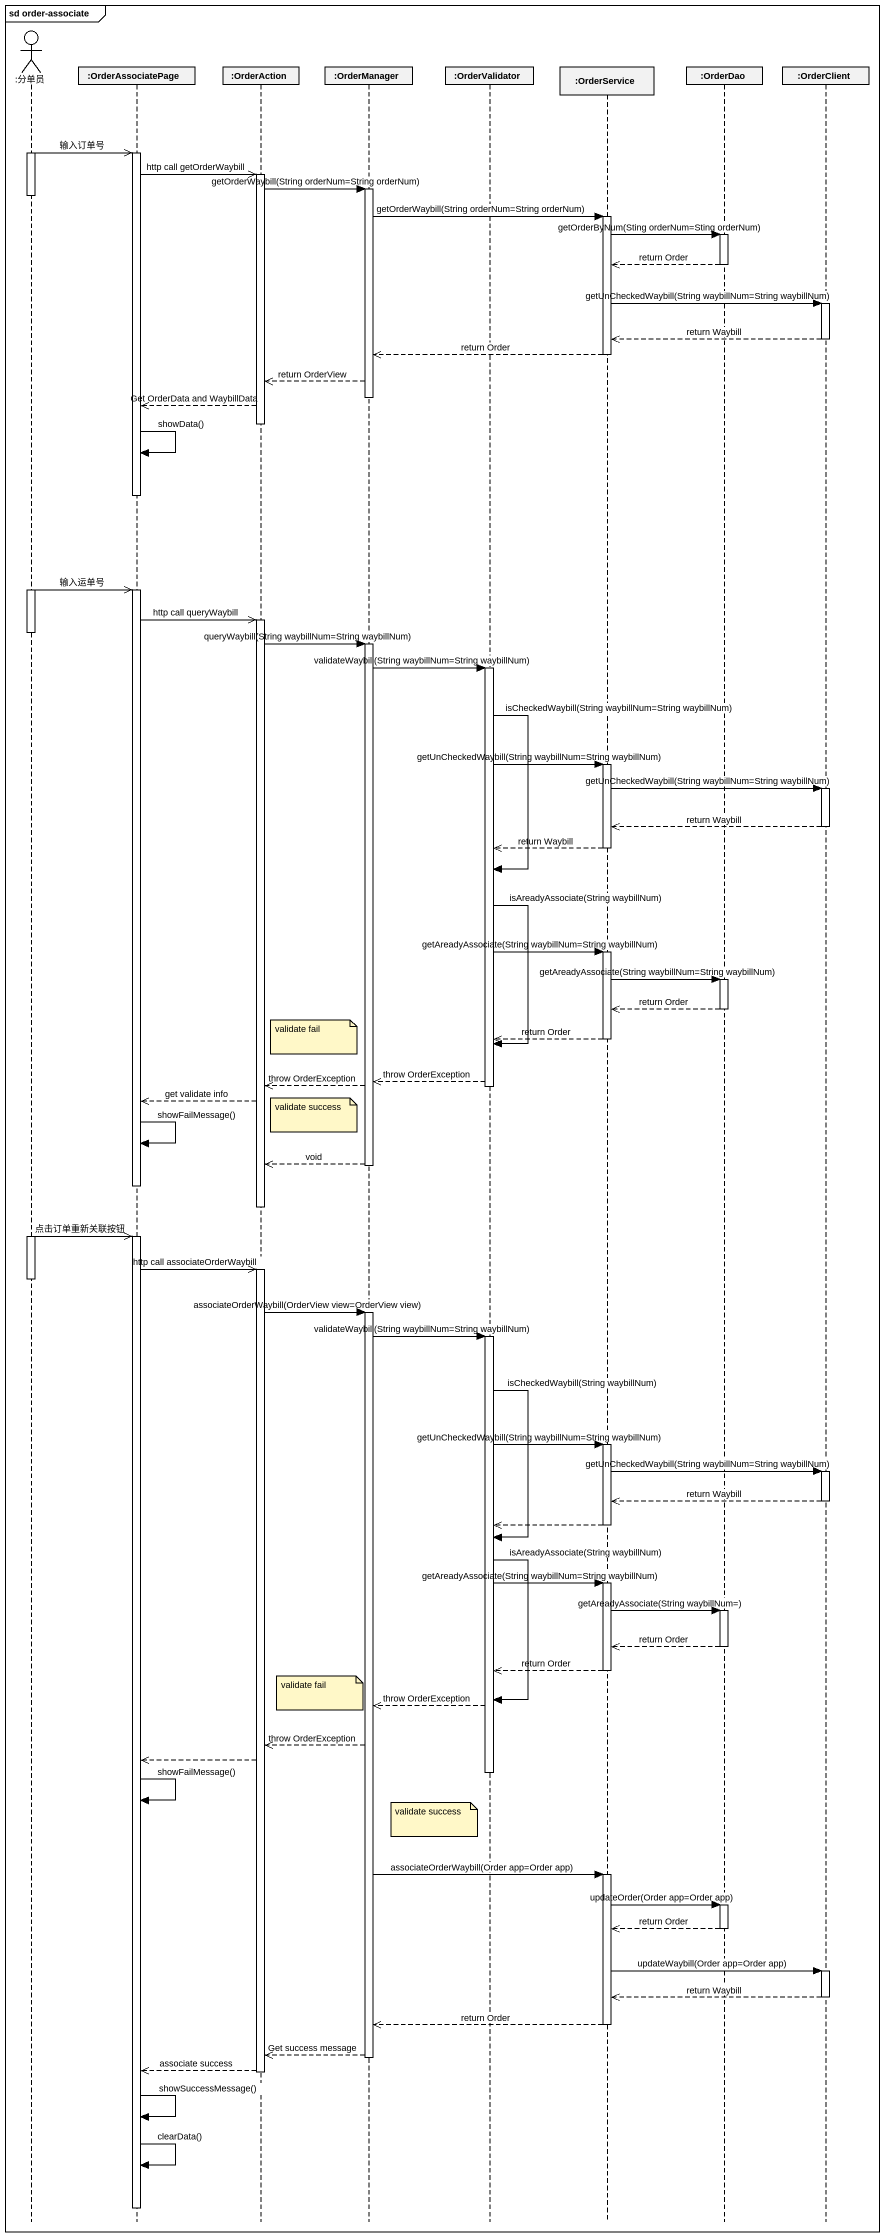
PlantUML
@startuml
mainframe sd order-associate
hide footbox
actor ":分单员" as 分单员
participant ":OrderAssociatePage" as OrderAssociatePage
participant ":OrderAction" as OrderAction
participant ":OrderManager" as OrderManager
participant ":OrderValidator" as OrderValidator
participant ":OrderService" as OrderService
participant ":OrderDao" as OrderDao
participant ":OrderClient" as OrderClient

activate 分单员
分单员 ->> OrderAssociatePage : 输入订单号
activate OrderAssociatePage
OrderAssociatePage ->> OrderAction : http call getOrderWaybill
activate OrderAction
OrderAction -> OrderManager : getOrderWaybill(String orderNum=String orderNum)
activate OrderManager
deactivate 分单员
OrderManager -> OrderService : getOrderWaybill(String orderNum=String orderNum)
activate OrderService
OrderService -> OrderDao : getOrderByNum(Sting orderNum=Sting orderNum)
activate OrderDao
OrderDao -->> OrderService : return Order
deactivate OrderDao
OrderService -> OrderClient : getUnCheckedWaybill(String waybillNum=String waybillNum)
activate OrderClient
OrderClient -->> OrderService : return Waybill
deactivate OrderClient
OrderService -->> OrderManager : return Order
deactivate OrderService
OrderManager -->> OrderAction : return OrderView
deactivate OrderManager
OrderAction -->> OrderAssociatePage : Get OrderData and WaybillData
deactivate OrderAction
OrderAssociatePage -> OrderAssociatePage : showData()
deactivate OrderAssociatePage
activate 分单员
分单员 ->> OrderAssociatePage : 输入运单号
activate OrderAssociatePage
OrderAssociatePage ->> OrderAction : http call queryWaybill
activate OrderAction
deactivate 分单员
OrderAction -> OrderManager : queryWaybill(String waybillNum=String waybillNum)
activate OrderManager
OrderManager -> OrderValidator : validateWaybill(String waybillNum=String waybillNum)
activate OrderValidator
OrderValidator -> OrderService : getUnCheckedWaybill(String waybillNum=String waybillNum)
activate OrderService
OrderService -> OrderClient : getUnCheckedWaybill(String waybillNum=String waybillNum)
activate OrderClient
OrderClient -->> OrderService : return Waybill
deactivate OrderClient
OrderService -->> OrderValidator : return Waybill
deactivate OrderService
OrderValidator -> OrderValidator : isCheckedWaybill(String waybillNum=String waybillNum)
OrderValidator -> OrderService : getAreadyAssociate(String waybillNum=String waybillNum)
activate OrderService
OrderService -> OrderDao : getAreadyAssociate(String waybillNum=String waybillNum)
activate OrderDao
OrderDao -->> OrderService : return Order
deactivate OrderDao
note right of OrderAction : validate fail
OrderService -->> OrderValidator : return Order
deactivate OrderService
OrderValidator -> OrderValidator : isAreadyAssociate(String waybillNum)
OrderValidator -->> OrderManager : throw OrderException
OrderManager -->> OrderAction : throw OrderException
deactivate OrderValidator
OrderAction -->> OrderAssociatePage : get validate info
note right of OrderAction : validate success
OrderAssociatePage -> OrderAssociatePage : showFailMessage()
OrderManager -->> OrderAction : void
deactivate OrderManager
deactivate OrderAssociatePage
deactivate OrderAction
activate 分单员
分单员 ->> OrderAssociatePage : 点击订单重新关联按钮
activate OrderAssociatePage
OrderAssociatePage ->> OrderAction : http call associateOrderWaybill
activate OrderAction
deactivate 分单员
OrderAction -> OrderManager : associateOrderWaybill(OrderView view=OrderView view)
activate OrderManager
OrderManager -> OrderValidator : validateWaybill(String waybillNum=String waybillNum)
activate OrderValidator
OrderValidator -> OrderService : getUnCheckedWaybill(String waybillNum=String waybillNum)
activate OrderService
OrderService -> OrderClient : getUnCheckedWaybill(String waybillNum=String waybillNum)
activate OrderClient
OrderClient -->> OrderService : return Waybill
deactivate OrderClient
OrderService -->> OrderValidator
deactivate OrderService
OrderValidator -> OrderValidator : isCheckedWaybill(String waybillNum)
OrderValidator -> OrderService : getAreadyAssociate(String waybillNum=String waybillNum)
activate OrderService
OrderService -> OrderDao : getAreadyAssociate(String waybillNum=)
activate OrderDao
OrderDao -->> OrderService : return Order
deactivate OrderDao
OrderService -->> OrderValidator : return Order
deactivate OrderService
note left of OrderManager : validate fail
OrderValidator -> OrderValidator : isAreadyAssociate(String waybillNum)
OrderValidator -->> OrderManager : throw OrderException
OrderManager -->> OrderAction : throw OrderException
OrderAction -->> OrderAssociatePage
deactivate OrderValidator
OrderAssociatePage -> OrderAssociatePage : showFailMessage()
note left of OrderValidator : validate success
OrderManager -> OrderService : associateOrderWaybill(Order app=Order app)
activate OrderService
OrderService -> OrderDao : updateOrder(Order app=Order app)
activate OrderDao
OrderDao -->> OrderService : return Order
deactivate OrderDao
OrderService -> OrderClient : updateWaybill(Order app=Order app)
activate OrderClient
OrderClient -->> OrderService : return Waybill
deactivate OrderClient
OrderService -->> OrderManager : return Order
deactivate OrderService
OrderManager -->> OrderAction : Get success message
deactivate OrderManager
OrderAction -->> OrderAssociatePage : associate success
deactivate OrderAction
OrderAssociatePage -> OrderAssociatePage : showSuccessMessage()
OrderAssociatePage -> OrderAssociatePage : clearData()
deactivate OrderAssociatePage
@enduml
